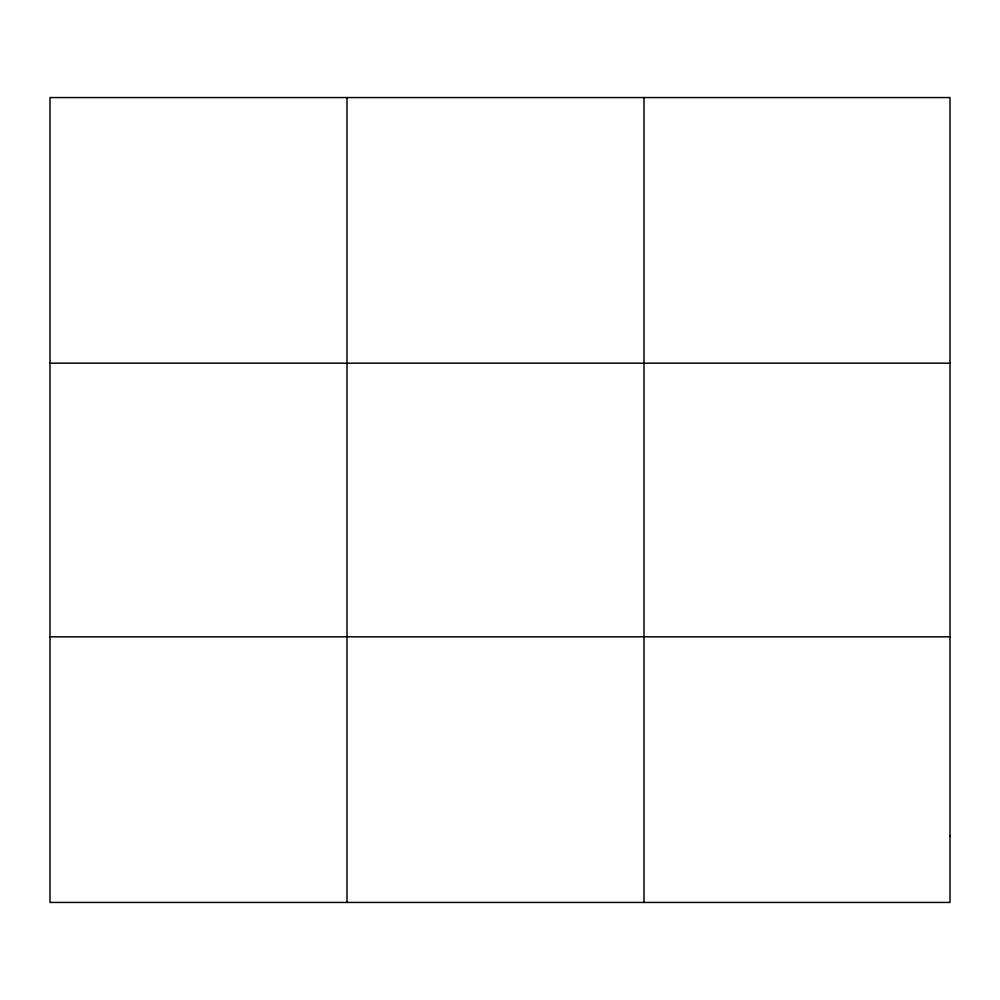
<?xml version="1.0" encoding="UTF-8"?>
<svg xmlns="http://www.w3.org/2000/svg" width="1000" height="1000" viewBox="0 0 1000 1000"><rect width="100%" height="100%" fill="white"/><g stroke="black" fill="none" stroke-linecap="round" stroke-linejoin="round"><path stroke-width="1.5" d="M347 902.438L347 97.562M644 902.438L644 97.562M50 363.175L950 363.175M50 636.825L950 636.825M950 836.025L950 902.438L50 902.438L50 97.562L950 97.562L950 836.025"/></g></svg>
